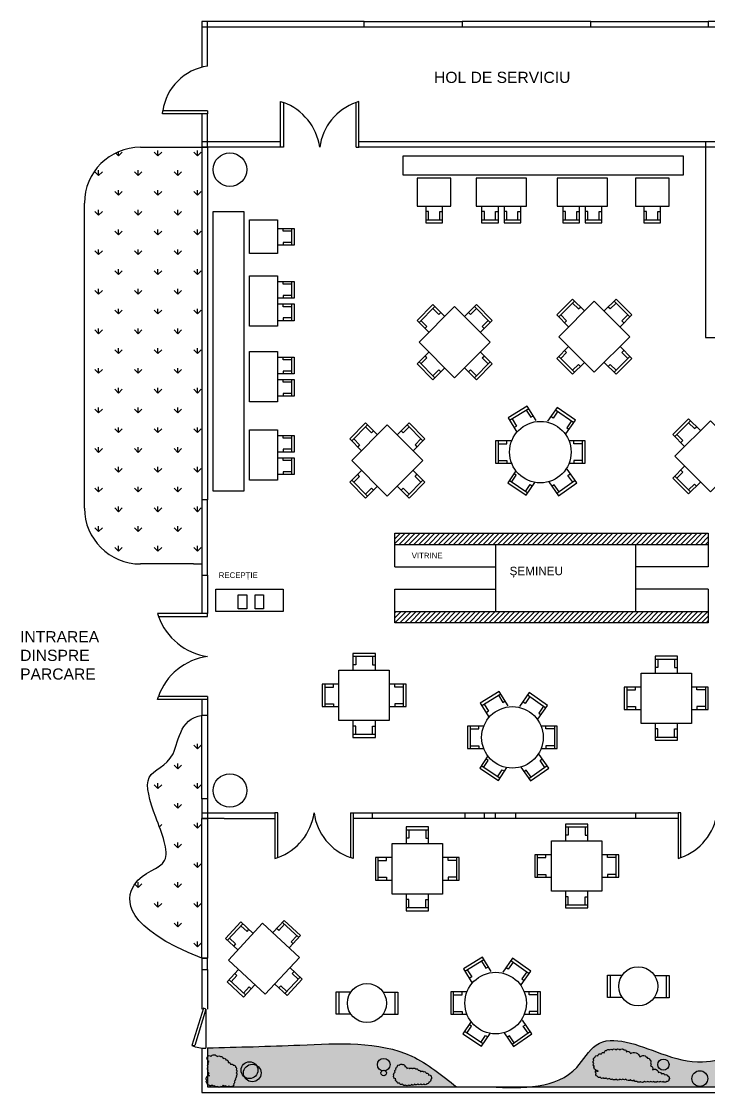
# Model space of a CAD drawing. Header units: millimetres. Extents: x 89 to 413, y 78 to 276.
# Drawn here: x 88.7 to 211.8, y 80 to 271.5 of the extents above; entities that cross this region are included whole.
import ezdxf

# ---------------------------------------------------------------- set-up
doc = ezdxf.new("R2010")
doc.units = ezdxf.units.MM
doc.header["$MEASUREMENT"] = 0
doc.layers.add('contur', color=50, linetype='Continuous', lineweight=30)
for name, color, linetype in [('conturterasa', 31, 'Continuous'), ('geamuri', 160, 'Continuous'), ('iarba', 104, 'Continuous'), ('iesiriterasa', 25, 'Continuous'), ('mese2', 92, 'Continuous'), ('mese4sau6', 3, 'Continuous'), ('mobila', 10, 'Continuous'), ('mobila1', 75, 'Continuous'), ('usi', 22, 'Continuous')]:
    doc.layers.add(name, color=color, linetype=linetype)
doc.styles.get("Standard").update_dxf_attribs({"font": 'arial.ttf'})

# ---------------------------------------------------------------- blocks, each defined once
blk = doc.blocks.new('usadubla')
at = {"layer": 'usi'}
for p, q in [((-7, 0), (-7, 8.17)), ((-7, 8.17), (-6.5, 8)), ((7, 8.16), (6.5, 8)), ((7, 0), (7, 8.16)), ((-6.5, 0), (-7, 0)), ((6.5, 0), (7, 0))]:
    blk.add_line(p, q, dxfattribs=at)
for points in [[(-6.5, 8), (-6.5, 0)], [(6.5, 0), (6.5, 8)]]:
    blk.add_lwpolyline(points, dxfattribs=at)
for centre, radius, start, end in [((-9.91, -1.41), 10.01, 8.1164, 70.0713), ((9.77, -1.3), 9.86, 109.3829, 172.4293)]:
    blk.add_arc(centre, radius, start, end, dxfattribs=at)
blk = doc.blocks.new('*U4')
at = {"layer": 'usi'}
for p, q in [((-6.5, 0), (-7, 0)), ((-7, 0), (-7, -8.17)), ((6.5, 0), (7, 0)), ((7, 0), (7, -8.16)), ((-7, -8.17), (-6.5, -8)), ((7, -8.16), (6.5, -8))]:
    blk.add_line(p, q, dxfattribs=at)
for points in [[(-6.5, -8), (-6.5, 0)], [(6.5, 0), (6.5, -8)]]:
    blk.add_lwpolyline(points, dxfattribs=at)
for centre, radius, start, end in [((-9.91, 1.41), 10.01, 289.9287, 351.8836), ((9.77, 1.3), 9.86, 187.5707, 250.6171)]:
    blk.add_arc(centre, radius, start, end, dxfattribs=at)
blk = doc.blocks.new('*U6')
at = {"layer": 'usi'}
for p, q in [((-15.17, 8.17), (-23.33, 8.17)), ((-23.33, 8.17), (-23.17, 7.67)), ((-15.17, 7.67), (-15.17, 8.17)), ((-23.33, -5.83), (-23.17, -5.33)), ((-15.17, -5.83), (-23.33, -5.83)), ((-15.17, -5.33), (-15.17, -5.83))]:
    blk.add_line(p, q, dxfattribs=at)
for points in [[(-23.17, 7.67), (-15.17, 7.67)], [(-15.17, -5.33), (-23.17, -5.33)]]:
    blk.add_lwpolyline(points, dxfattribs=at)
for centre, radius, start, end in [((-13.75, 11.08), 10.01, 199.9287, 261.8836), ((-13.87, -8.6), 9.86, 97.5707, 160.6171)]:
    blk.add_arc(centre, radius, start, end, dxfattribs=at)
blk = doc.blocks.new('*U29')
at = {"layer": 'iesiriterasa'}
for p, q in [((3.26, -6.47), (1.21, -13.1)), ((3.72, -6.61), (1.71, -13.11)), ((3.72, -6.61), (3.26, -6.47)), ((3.72, -6.61), (3.71, -13.61)), ((1.21, -13.1), (1.71, -13.11))]:
    blk.add_line(p, q, dxfattribs=at)
blk.add_arc((3.72, -6.61), 7, 248.8906, 269.9282, dxfattribs=at)
blk = doc.blocks.new('*U35')
at = {"layer": 'mese2'}
for p, q in [((1.5, -11), (1, -11)), ((1.5, -12.5), (1.5, -11)), ((3.5, -12.5), (3.5, -11)), ((3.5, -11), (4, -11)), ((5.5, -11), (5, -11)), ((5.5, -12.5), (5.5, -11)), ((7.5, -12.5), (7.5, -11)), ((7.5, -11), (8, -11)), ((1, -12.5), (4, -12.5)), ((5, -12.5), (8, -12.5))]:
    blk.add_line(p, q, dxfattribs=at)
blk.add_lwpolyline([(0, -10), (9, -10), (9, -5), (0, -5)], close=True, dxfattribs=at)
for points in [[(1, -10), (1, -13), (4, -13), (4, -10)], [(5, -10), (5, -13), (8, -13), (8, -10)]]:
    blk.add_lwpolyline(points, dxfattribs=at)
blk = doc.blocks.new('*U36')
at = {"layer": 'mese2'}
for p, q in [((1, -1.5), (1, -1)), ((2.5, -1.5), (1, -1.5)), ((2.5, -1), (2.5, -4)), ((2.5, -3.5), (1, -3.5)), ((1, -3.5), (1, -4)), ((1, -5.5), (1, -5)), ((2.5, -5.5), (1, -5.5)), ((2.5, -5), (2.5, -8)), ((2.5, -7.5), (1, -7.5)), ((1, -7.5), (1, -8))]:
    blk.add_line(p, q, dxfattribs=at)
blk.add_lwpolyline([(0, 0), (0, -9), (-5, -9), (-5, 0)], close=True, dxfattribs=at)
for points in [[(0, -1), (3, -1), (3, -4), (0, -4)], [(0, -5), (3, -5), (3, -8), (0, -8)]]:
    blk.add_lwpolyline(points, dxfattribs=at)
blk = doc.blocks.new('*U40')
at = {"layer": 'mese2'}
for p, q in [((0.5, -14), (0, -14)), ((0.5, -15.5), (0.5, -14)), ((2.5, -15.5), (2.5, -14)), ((2.5, -14), (3, -14)), ((0, -15.5), (3, -15.5))]:
    blk.add_line(p, q, dxfattribs=at)
blk.add_lwpolyline([(-1.5, -8), (-1.5, -13), (4.5, -13), (4.5, -8)], close=True, dxfattribs=at)
blk.add_lwpolyline([(0, -13), (0, -16), (3, -16), (3, -13)], dxfattribs=at)
blk = doc.blocks.new('*U41')
at = {"layer": 'mese2'}
for p, q in [((-0.5, -5), (-0.5, -4.5)), ((1, -5), (-0.5, -5)), ((1, -4.5), (1, -7.5)), ((1, -7), (-0.5, -7)), ((-0.5, -7), (-0.5, -7.5))]:
    blk.add_line(p, q, dxfattribs=at)
blk.add_lwpolyline([(-6.5, -3), (-1.5, -3), (-1.5, -9), (-6.5, -9)], close=True, dxfattribs=at)
blk.add_lwpolyline([(-1.5, -4.5), (1.5, -4.5), (1.5, -7.5), (-1.5, -7.5)], dxfattribs=at)
blk = doc.blocks.new('*U44')
at = {"layer": 'mese4sau6'}
for p, q in [((-6.36, -2.83), (-3.54, 0)), ((-3.89, -0.35), (-2.83, -1.41)), ((-2.83, -1.41), (-2.47, -1.06)), ((2.83, -1.41), (2.47, -1.06)), ((3.89, -0.35), (2.83, -1.41)), ((3.54, 0), (6.36, -2.83)), ((-6.01, -2.47), (-4.95, -3.54)), ((-4.95, -3.54), (-5.3, -3.89)), ((6.01, -2.47), (4.95, -3.54)), ((4.95, -3.54), (5.3, -3.89)), ((-6.01, -10.25), (-4.95, -9.19)), ((-4.95, -9.19), (-5.3, -8.84)), ((4.95, -9.19), (5.3, -8.84)), ((6.01, -10.25), (4.95, -9.19)), ((-3.54, -12.73), (-6.36, -9.9)), ((-3.89, -12.37), (-2.83, -11.31)), ((-2.83, -11.31), (-2.47, -11.67)), ((2.83, -11.31), (2.47, -11.67)), ((3.89, -12.37), (2.83, -11.31)), ((6.36, -9.9), (3.54, -12.73))]:
    blk.add_line(p, q, dxfattribs=at)
for points in [[(-1.77, -1.77), (-3.89, 0.35), (-6.72, -2.47), (-4.6, -4.6)], [(4.6, -4.6), (6.72, -2.47), (3.89, 0.35), (1.77, -1.77)], [(-4.6, -8.13), (-6.72, -10.25), (-3.89, -13.08), (-1.77, -10.96)], [(1.77, -10.96), (3.89, -13.08), (6.72, -10.25), (4.6, -8.13)]]:
    blk.add_lwpolyline(points, dxfattribs=at)
blk.add_lwpolyline([(0, 0), (6.36, -6.36), (0, -12.73), (-6.36, -6.36)], close=True, dxfattribs=at)
blk = doc.blocks.new('mese4sau6')
at = {"layer": 'mese4sau6'}
for p, q in [((2.5, 2.5), (6.5, 2.5)), ((3, 2.5), (3, 1)), ((6, 2.5), (6, 1)), ((3, 1), (2.5, 1)), ((6, 1), (6.5, 1)), ((-2.5, -6.5), (-2.5, -2.5)), ((-2.5, -3), (-1, -3)), ((-1, -3), (-1, -2.5)), ((10, -3), (10, -2.5)), ((11.5, -3), (10, -3)), ((11.5, -2.5), (11.5, -6.5)), ((-2.5, -6), (-1, -6)), ((-1, -6), (-1, -6.5)), ((11.5, -6), (10, -6)), ((10, -6), (10, -6.5)), ((3, -10), (2.5, -10)), ((3, -11.5), (3, -10)), ((6, -11.5), (6, -10)), ((6, -10), (6.5, -10)), ((6.5, -11.5), (2.5, -11.5))]:
    blk.add_line(p, q, dxfattribs=at)
for points in [[(6.5, 0), (6.5, 3), (2.5, 3), (2.5, 0)], [(0, -2.5), (-3, -2.5), (-3, -6.5), (0, -6.5)], [(9, -6.5), (12, -6.5), (12, -2.5), (9, -2.5)], [(2.5, -9), (2.5, -12), (6.5, -12), (6.5, -9)]]:
    blk.add_lwpolyline(points, dxfattribs=at)
blk.add_lwpolyline([(0, 0), (9, 0), (9, -9), (0, -9)], close=True, dxfattribs=at)
blk = doc.blocks.new('masa6')
at = {"layer": 'mese4sau6'}
for p, q in [((-5.49, 5.69), (-2.09, 7.79)), ((-5.07, 5.95), (-4.28, 4.67)), ((-2.51, 7.52), (-1.73, 6.25)), ((-1.73, 6.25), (-1.3, 6.51)), ((2.26, 6.08), (1.85, 6.36)), ((3.12, 7.3), (2.26, 6.08)), ((2.71, 7.59), (5.98, 5.29)), ((-4.28, 4.67), (-4.7, 4.41)), ((5.57, 5.58), (4.71, 4.35)), ((4.71, 4.35), (5.12, 4.06)), ((-7.5, -2), (-7.5, 2)), ((-6, 1.5), (-6, 2)), ((6, 1.5), (6, 2)), ((7.5, 2), (7.5, -2)), ((-7.5, 1.5), (-6, 1.5)), ((7.5, 1.5), (6, 1.5)), ((-7.5, -1.5), (-6, -1.5)), ((-6, -1.5), (-6, -2)), ((7.5, -1.5), (6, -1.5)), ((6, -1.5), (6, -2)), ((-2.23, -7.31), (-5.56, -5.09)), ((-5.14, -5.37), (-4.31, -4.12)), ((-4.31, -4.12), (-4.73, -3.84)), ((6.21, -5.09), (2.93, -7.38)), ((4.94, -4.15), (5.35, -3.86)), ((5.8, -5.38), (4.94, -4.15)), ((-2.65, -7.03), (-1.81, -5.78)), ((-1.81, -5.78), (-1.4, -6.06)), ((2.49, -5.87), (2.08, -6.15)), ((3.34, -7.09), (2.49, -5.87))]:
    blk.add_line(p, q, dxfattribs=at)
for points in [[(-0.78, 5.66), (-2.35, 8.21), (-5.75, 6.11), (-4.18, 3.56)], [(4.55, 3.24), (6.27, 5.7), (3, 8), (1.27, 5.55)], [(-5.12, 2), (-8, 2), (-8, -2), (-5.12, -2)], [(5.12, -2), (8, -2), (8, 2), (5.12, 2)], [(-4.38, -3.32), (-5.84, -5.5), (-2.51, -7.72), (-0.97, -5.41)], [(1.5, -5.33), (3.22, -7.79), (6.5, -5.5), (4.78, -3.04)]]:
    blk.add_lwpolyline(points, dxfattribs=at)
blk.add_circle((0, 0), 5.5, dxfattribs=at)
blk = doc.blocks.new('mese2pers')
at = {"layer": 'mese4sau6'}
for p, q in [((-5, 2), (-5, -2)), ((5, 1.94), (5, -2.06))]:
    blk.add_line(p, q, dxfattribs=at)
for points in [[(-3, -1.8), (-3, -2), (-5.5, -2), (-5.5, 2), (-3, 2), (-3, 1.8)], [(2.91, 1.94), (5.5, 1.94), (5.5, -2.06), (2.91, -2.06), (2.91, -1.94)]]:
    blk.add_lwpolyline(points, dxfattribs=at)
blk.add_circle((0, 0), 3.5, dxfattribs=at)
blk = doc.blocks.new('*U54')
at = {"layer": 'usi'}
for p, q in [((-8.06, 0), (-8, 0.5)), ((0, 0), (-8.06, 0)), ((0, 0.5), (-8, 0.5)), ((0, 0.5), (0, 0))]:
    blk.add_line(p, q, dxfattribs=at)
blk.add_arc((1.32, -0.82), 9.41, 98.0475, 171.9525, dxfattribs=at)

msp = doc.modelspace()

# ---------------------------------------------------------------- hatches: boundary and pattern name
at = {"layer": 'iarba'}
h = msp.add_hatch(dxfattribs=at)
h.set_pattern_fill('GRASS', color=256, scale=5)
h.paths.add_polyline_path([(121, 249), (110, 249, 0.414214), (100, 239), (100, 184.5, 0.414214), (110, 174.5), (119.5, 174.5), (121, 174.5), (121, 186)])
h = msp.add_hatch(dxfattribs=at)
h.set_pattern_fill('GRASS', color=256, scale=5)
edge = h.paths.add_edge_path()
edge.add_line((121, 132.5), (121, 147.43))
edge.add_spline(control_points=[(121, 147.43), (116.99, 146.87), (116.83, 138.48), (110, 137.5), (112.5, 129.5), (116.5, 120), (107.5, 119.5), (107, 109.5), (121, 104)], knot_values=[0, 0, 0, 0, 0.928351, 1.928351, 2.928351, 3.928351, 4.928351, 5.928351, 5.928351, 5.928351, 5.928351], degree=3, periodic=0)
edge.add_line((121, 104), (121, 129))
edge.add_line((121, 129), (121, 132.5))
h = msp.add_hatch(dxfattribs=at)
h.set_pattern_fill('ANSI36', color=256, scale=5)
h.set_pattern_definition([(45, (111, 70), (0.3314563, 1.2153398), [1.5625, -0.3125, 0, -0.3125])])
edge = h.paths.add_edge_path()
edge.add_spline(control_points=[(166.5, 81), (163.93, 83.08), (156.05, 89.48), (139.46, 88.41), (127.43, 88.13), (122, 88)], knot_values=[0, 0, 0, 0, 9.708244, 29.807995, 46.315569, 46.315569, 46.315569, 46.315569], degree=3, periodic=0)
edge.add_line((122, 88), (122, 81))
edge.add_line((122, 81), (166.5, 81))
edge = h.paths.add_edge_path()
edge.add_spline(control_points=[(239.94, 81), (237.87, 82.3), (233.9, 84.8), (227.19, 83.63), (220.29, 88.37), (211.56, 84.41), (202.05, 87.06), (192.27, 91.45), (187.47, 82.58), (182.71, 81.26), (179.3, 81)], knot_values=[6.198429, 6.198429, 6.198429, 6.198429, 13.306058, 19.82526, 25.210425, 36.753821, 44.402351, 55.999764, 61.314837, 71.006657, 71.006657, 71.006657, 71.006657], degree=3, periodic=0)
edge.add_line((179.3, 81), (239.94, 81))
at = {"layer": 'iesiriterasa'}
h = msp.add_hatch(color=256, dxfattribs=at)
h.dxf.hatch_style = 1
h.paths.add_polyline_path([(130.68, 84.93, 0.550906), (128.42, 83.5, 0.111296), (128.57, 82.82, 0.626277), (131, 84, 0.168383)])
h.paths.add_polyline_path([(130.68, 84.93, 0.711768), (128, 84, 0.229803), (128.57, 82.82, -0.111296), (128.42, 83.5, -0.550906)])
h.paths.add_polyline_path([(131.58, 83.5, 0.289569), (130.68, 84.93, -0.168383), (131, 84, -0.626277), (128.57, 82.82, 0.799701)])
h = msp.add_hatch(color=256, dxfattribs=at)
h.dxf.hatch_style = 1
h.paths.add_polyline_path([(154.62, 85, 1), (152.38, 85, 0.342804), (153.22, 83.92, -0.301511), (153.78, 83.92, 0.342804)], flags=17)
h.paths.add_polyline_path([(152.38, 85, -1), (154.62, 85, -0.342804), (153.78, 83.92, -0.251381), (154, 83.5, -1.671585), (153.22, 83.92, -0.342804)])
h = msp.add_hatch(color=256, dxfattribs=at)
h.dxf.hatch_style = 1
h.paths.add_polyline_path([(204.5, 85, 1), (202.5, 85, 1)])
h.paths.add_polyline_path([(208.59, 82.5, 1), (211.41, 82.5, 1)])
at = {"layer": 'mese2'}
h = msp.add_hatch(color=256, dxfattribs=at)
h.dxf.hatch_style = 1
h.paths.add_polyline_path([(127.12, 84.07, 0.520567), (127, 84.56, 0.520567), (126.59, 84.89, 0.520567), (126.1, 85.05, 0.520567), (125.7, 85.37, 0.520567), (125.29, 85.86, 0.520567), (124.8, 86.11, 0.520567), (124.31, 86.43, 0.520567), (123.74, 86.43, 0.520567), (122.6, 86.47, 0.520567), (122.03, 86.47, 0.024227), (122, 86.43), (122, 85.79, 0.15882), (122.28, 85.58, 0.520567), (122.2, 85.05, 0.520567), (122.11, 84.52, 0.145597), (122, 84.38), (122, 84.14, 0.145597), (122.11, 83.99, 0.520567), (122.28, 83.5, 0.520567), (122.36, 82.98, 0.303201), (122, 82.97), (122, 81.44, 0.256442), (122.28, 81.31, 0.520567), (122.81, 81.39, 0.520567), (123.29, 81.23, 0.276659), (123.56, 81), (123.68, 81, 0.121422), (123.82, 81.07, 0.07019), (123.89, 81), (124.29, 81, 0.07019), (124.35, 81.07, 0.520567), (124.8, 81.31, 0.520567), (125.29, 81.19, 0.520567), (125.82, 81.19, 0.520567), (126.35, 81.11, 0.520567), (126.67, 81.51, 0.520567), (126.75, 82.04, 0.520567), (126.92, 82.53, 0.520567), (127.12, 83.02, 0.520567), (127.12, 83.55, 0.520567)])
h.paths.add_polyline_path([(160.61, 83.71, 0.520567), (160.08, 83.71, 0.520567), (159.63, 83.99, 0.520567), (159.19, 84.24, 0.520567), (158.66, 84.24, 0.520567), (158.13, 84.24, 0.520567), (157.6, 84.28, 0.520567), (157.27, 84.68, 0.520567), (156.87, 85.01, 0.520567), (156.34, 84.93, 0.520567), (155.93, 84.6, 0.520567), (155.73, 84.11, 0.520567), (155.52, 83.63, 0.520567), (155.32, 83.1, 0.520567), (155.65, 82.45, 0.520567), (155.85, 81.96, 0.520567), (156.3, 81.68, 0.520567), (156.83, 81.51, 0.520567), (157.4, 81.35, 0.520567), (157.92, 81.35, 0.520567), (158.49, 81.43, 0.520567), (159.02, 81.51, 0.520567), (159.59, 81.55, 0.520567), (160.12, 81.55, 0.520567), (160.65, 81.55, 0.520567), (161.18, 81.55, 0.520567), (161.59, 81.88, 0.520567), (161.91, 82.37, 0.520567), (161.95, 82.89, 0.520567), (161.51, 83.14, 0.520567), (161.1, 83.46, 0.520567)])
h = msp.add_hatch(color=256, dxfattribs=at)
h.dxf.hatch_style = 1
h.paths.add_polyline_path([(201.16, 85.34, 0.520567), (201.05, 85.86, 0.520567), (200.64, 86.17, 0.520567), (199.28, 86.38, 0.520567), (197.61, 87, 0.520567), (196.89, 87.31, 0.520567), (196.47, 87.63, 0.520567), (195.74, 87.63, 0.520567), (195.01, 87.63, 0.520567), (194.38, 87.63, 0.520567), (193.86, 87.63, 0.520567), (193.34, 87.52, 0.520567), (192.93, 87.11, 0.520567), (192.4, 86.9, 0.520567), (191.78, 86.59, 0.520567), (191.26, 86.27, 0.520567), (191.05, 85.75, 0.520567), (191.05, 85.23, 0.520567), (191.15, 84.71, 0.520567), (191.36, 84.09, 0.121899), (191.39, 83.94, -0.645957), (191.78, 83.78, -0.35991), (191.4, 83.92, 0.434981), (191.47, 83.46, 0.520567), (191.67, 82.94, 0.520567), (192.2, 82.73, 0.520567), (192.72, 82.63, 0.520567), (193.24, 82.63, 0.520567), (193.86, 82.53, 0.520567), (194.38, 82.42, 0.520567), (195.01, 82.42, 0.520567), (195.74, 82.42, 0.520567), (196.26, 82.42, 0.520567), (196.78, 82.42, 0.520567), (197.61, 82.32, 0.520567), (198.24, 82.21, 0.520567), (198.76, 82.01, 0.520567), (199.39, 82.01, 0.520567), (200.12, 82.01, 0.520567), (200.74, 82.01, 0.520567), (201.26, 82.01, 0.520567), (201.78, 82.01, 0.520567), (202.41, 82.01, 0.520567), (202.93, 82.01, 0.520567), (203.45, 82.01, 0.520567), (204.08, 82.01, 0.520567), (204.49, 82.32, 0.520567), (204.28, 82.94, 0.520567), (203.76, 83.15, 0.520567), (203.14, 83.36, 0.520567), (202.62, 83.57, 0.520567), (201.57, 84.09, 0.520567), (201.16, 84.82, 0.520567)])
at = {"layer": 'mobila1'}
h = msp.add_hatch(dxfattribs=at)
h.set_pattern_fill('ANSI31', color=256, scale=5)
h.set_pattern_definition([(45, (111, 70), (-0.4419417, 0.4419417), [])])
h.paths.add_polyline_path([(211.5, 180), (155.5, 180), (155.5, 178), (211.5, 178)])
h.paths.add_polyline_path([(211.5, 166), (155.5, 166), (155.5, 164), (211.5, 164)])

# ---------------------------------------------------------------- linework, layer by layer
at = {"layer": 'contur'}
for p, q in [((121, 271.5), (121, 270.5)), ((121, 271.5), (121, 263.3)), ((150, 271.5), (121, 271.5)), ((150, 270.5), (121, 270.5)), ((122, 263.5), (122, 271.5)), ((190.5, 271.5), (167.5, 271.5)), ((190.5, 270.5), (167.5, 270.5)), ((234.5, 271.5), (211.5, 271.5)), ((234.5, 270.5), (211.5, 270.5)), ((121, 255), (121, 249)), ((122, 249), (122, 254.96)), ((121, 250), (121, 186)), ((134.97, 250), (121, 250)), ((122, 249), (121, 249)), ((122, 249), (122, 186)), ((135.06, 249), (122, 249)), ((134.97, 250), (135.06, 250)), ((233.59, 250), (149.06, 250)), ((233.59, 249), (149.06, 249)), ((211, 250), (211, 215)), ((211, 215), (225.69, 215)), ((121, 172.5), (121, 165.67)), ((122, 172.5), (122, 165.67)), ((121, 150.27), (121, 147.5)), ((122, 150.27), (122, 147.5)), ((121, 132.5), (121, 129)), ((122, 132.5), (122, 129)), ((121, 130), (134.05, 130)), ((125, 129), (121, 129)), ((125, 129), (134.05, 129)), ((148.05, 130), (151.5, 130)), ((151.5, 129), (148.05, 129)), ((168, 130), (177.09, 130)), ((177.09, 129), (168, 129)), ((171.5, 129), (171.5, 130)), ((173.5, 129), (173.5, 130)), ((198.5, 130), (206.12, 130)), ((206.12, 129), (198.5, 129)), ((121, 104), (121, 102)), ((121, 104), (122, 104)), ((122, 102), (122, 104)), ((121, 102), (121.5, 102)), ((121.5, 102), (122, 102))]:
    msp.add_line(p, q, dxfattribs=at)
at = {"layer": 'conturterasa'}
for p, q in [((121, 102), (121, 94.9)), ((122, 102), (122, 94.92)), ((121, 87.97), (121, 80)), ((122, 88), (122, 81)), ((122, 81), (239.94, 81)), ((121, 80), (240.07, 80))]:
    msp.add_line(p, q, dxfattribs=at)
at = {"layer": 'geamuri'}
for points in [[(150, 271.5), (167.5, 271.5), (167.5, 270.5), (150, 270.5)], [(190.5, 271.5), (211.5, 271.5), (211.5, 270.5), (190.5, 270.5)], [(121, 172.5), (122, 172.5), (122, 186), (121, 186)], [(121, 147.5), (122, 147.5), (122, 132.5), (121, 132.5)], [(121, 129), (122, 129), (122, 104), (121, 104)], [(151.5, 130), (168, 130), (168, 129), (151.5, 129)], [(177.09, 130), (198.5, 130), (198.5, 129), (177.09, 129)]]:
    msp.add_lwpolyline(points, close=True, dxfattribs=at)
at = {"layer": 'iarba'}
for p, q in [((110, 249), (122, 249)), ((100, 184.5), (100, 239)), ((119.5, 174.5), (110, 174.5)), ((119.5, 174.5), (121, 174.5))]:
    msp.add_line(p, q, dxfattribs=at)
for centre, start, end in [((110, 239), 90, 180), ((110, 184.5), 180, 270)]:
    msp.add_arc(centre, 10, start, end, dxfattribs=at)
msp.add_open_spline([(121, 104), (107, 109.5), (107.5, 119.5), (116.5, 120), (112.5, 129.5), (110, 137.5), (117, 138.5), (117, 147.5), (122, 147.5)], degree=3, dxfattribs=at)
for points in [[(172.5, 81), (188, 84.5), (191.5, 88.5), (203, 87), (210.5, 85.5), (222, 86.5), (227, 84.5), (233.5, 84), (239.94, 81)], [(122, 88), (138.5, 88.5), (158.5, 86.5), (166.5, 81)]]:
    msp.add_spline(points, degree=3, dxfattribs=at)
at = {"layer": 'iesiriterasa'}
for centre, radius in [((129.5, 84), 1.5), ((130, 83.5), 1.58), ((153.5, 85), 1.12), ((203.5, 85), 1), ((153.5, 83.5), 0.5), ((210, 82.5), 1.41)]:
    msp.add_circle(centre, radius, dxfattribs=at)
at = {"layer": 'mese2'}
for points in [[(157, 247.5), (207, 247.5), (207, 244), (157, 244)], [(123, 237.5), (128.5, 237.5), (128.5, 187.5), (123, 187.5)]]:
    msp.add_lwpolyline(points, close=True, dxfattribs=at)
for points in [[(122.03, 86.47, -0.520567), (122.6, 86.47, -0.520567), (122.6, 86.47, -0.520567), (123.74, 86.43, -0.520567), (123.74, 86.43, -0.520567), (124.31, 86.43, -0.520567), (124.31, 86.43, -0.520567), (124.8, 86.11, -0.520567), (124.8, 86.11, -0.520567), (125.29, 85.86, -0.520567), (125.29, 85.86, -0.520567), (125.7, 85.37, -0.520567), (125.7, 85.37, -0.520567), (126.1, 85.05, -0.520567), (126.1, 85.05, -0.520567), (126.59, 84.89, -0.520567), (126.59, 84.89, -0.520567), (127, 84.56, -0.520567), (127, 84.56, -0.520567), (127.12, 84.07, -0.520567), (127.12, 84.07, -0.520567), (127.12, 83.55, -0.520567), (127.12, 83.55, -0.520567), (127.12, 83.02, -0.520567), (127.12, 83.02, -0.520567), (126.92, 82.53, -0.520567), (126.92, 82.53, -0.520567), (126.75, 82.04, -0.520567), (126.75, 82.04, -0.520567), (126.67, 81.51, -0.520567), (126.67, 81.51, -0.520567), (126.35, 81.11, -0.520567), (126.35, 81.11, -0.520567), (125.82, 81.19, -0.520567), (125.82, 81.19, -0.520567), (125.29, 81.19, -0.520567), (125.29, 81.19, -0.520567), (124.8, 81.31, -0.520567), (124.8, 81.31, -0.520567), (124.35, 81.07, -0.520567), (124.35, 81.07, -0.520567), (123.82, 81.07, -0.520567), (123.82, 81.07, -0.520567), (123.29, 81.23, -0.520567), (123.29, 81.23, -0.520567), (122.81, 81.39, -0.520567), (122.81, 81.39, -0.520567), (122.28, 81.31, -0.520567), (122.28, 81.31, -0.520567), (121.95, 81.72, -0.520567), (121.95, 81.72, -0.520567), (121.87, 82.24, -0.520567), (121.87, 82.24, -0.520567), (121.87, 82.77, -0.520567), (121.87, 82.77, -0.520567), (122.36, 82.98, -0.520567), (122.36, 82.98, -0.520567), (122.28, 83.5, -0.520567), (122.28, 83.5, -0.520567), (122.11, 83.99, -0.520567), (122.11, 83.99, -0.520567), (122.11, 84.52, -0.520567), (122.11, 84.52, -0.520567), (122.2, 85.05, -0.520567), (122.2, 85.05, -0.520567), (122.28, 85.58, -0.520567), (122.28, 85.58, -0.520567)], [(191.78, 83.78, -0.520567), (191.36, 84.09, -0.520567), (191.36, 84.09, -0.520567), (191.15, 84.71, -0.520567), (191.15, 84.71, -0.520567), (191.05, 85.23, -0.520567), (191.05, 85.23, -0.520567), (191.05, 85.75, -0.520567), (191.05, 85.75, -0.520567), (191.26, 86.27, -0.520567), (191.26, 86.27, -0.520567), (191.78, 86.59, -0.520567), (191.78, 86.59, -0.520567), (192.4, 86.9, -0.520567), (192.4, 86.9, -0.520567), (192.93, 87.11, -0.520567), (192.93, 87.11, -0.520567), (193.34, 87.52, -0.520567), (193.34, 87.52, -0.520567), (193.86, 87.63, -0.520567), (193.86, 87.63, -0.520567), (194.38, 87.63, -0.520567), (194.38, 87.63, -0.520567), (195.01, 87.63, -0.520567), (195.01, 87.63, -0.520567), (195.74, 87.63, -0.520567), (195.74, 87.63, -0.520567), (196.47, 87.63, -0.520567), (196.47, 87.63, -0.520567), (196.89, 87.31, -0.520567), (196.89, 87.31, -0.520567), (197.61, 87, -0.520567), (197.61, 87, -0.520567), (199.28, 86.38, -0.520567), (199.28, 86.38, -0.520567), (200.64, 86.17, -0.520567), (200.64, 86.17, -0.520567), (201.05, 85.86, -0.520567), (201.05, 85.86, -0.520567), (201.16, 85.34, -0.520567), (201.16, 85.34, -0.520567), (201.16, 84.82, -0.520567), (201.16, 84.82, -0.520567), (201.57, 84.09, -0.520567), (201.57, 84.09, -0.520567), (202.62, 83.57, -0.520567), (202.62, 83.57, -0.520567), (203.14, 83.36, -0.520567), (203.14, 83.36, -0.520567), (203.76, 83.15, -0.520567), (203.76, 83.15, -0.520567), (204.28, 82.94, -0.520567), (204.28, 82.94, -0.520567), (204.49, 82.32, -0.520567), (204.49, 82.32, -0.520567), (204.08, 82.01, -0.520567), (204.08, 82.01, -0.520567), (203.45, 82.01, -0.520567), (203.45, 82.01, -0.520567), (202.93, 82.01, -0.520567), (202.93, 82.01, -0.520567), (202.41, 82.01, -0.520567), (202.41, 82.01, -0.520567), (201.78, 82.01, -0.520567), (201.78, 82.01, -0.520567), (201.26, 82.01, -0.520567), (201.26, 82.01, -0.520567), (200.74, 82.01, -0.520567), (200.74, 82.01, -0.520567), (200.12, 82.01, -0.520567), (200.12, 82.01, -0.520567), (199.39, 82.01, -0.520567), (199.39, 82.01, -0.520567), (198.76, 82.01, -0.520567), (198.76, 82.01, -0.520567), (198.24, 82.21, -0.520567), (198.24, 82.21, -0.520567), (197.61, 82.32, -0.520567), (197.61, 82.32, -0.520567), (196.78, 82.42, -0.520567), (196.78, 82.42, -0.520567), (196.26, 82.42, -0.520567), (196.26, 82.42, -0.520567), (195.74, 82.42, -0.520567), (195.74, 82.42, -0.520567), (195.01, 82.42, -0.520567), (195.01, 82.42, -0.520567), (194.38, 82.42, -0.520567), (194.38, 82.42, -0.520567), (193.86, 82.53, -0.520567), (193.86, 82.53, -0.520567), (193.24, 82.63, -0.520567), (193.24, 82.63, -0.520567), (192.72, 82.63, -0.520567), (192.72, 82.63, -0.520567), (192.2, 82.73, -0.520567), (192.2, 82.73, -0.520567), (191.67, 82.94, -0.520567), (191.67, 82.94, -0.520567), (191.47, 83.46, -0.520567), (191.47, 83.46, -0.520567), (191.47, 83.98, -0.520567), (191.47, 83.98, -0.520567)], [(155.32, 83.1, -0.520567), (155.52, 83.63, -0.520567), (155.52, 83.63, -0.520567), (155.73, 84.11, -0.520567), (155.73, 84.11, -0.520567), (155.93, 84.6, -0.520567), (155.93, 84.6, -0.520567), (156.34, 84.93, -0.520567), (156.34, 84.93, -0.520567), (156.87, 85.01, -0.520567), (156.87, 85.01, -0.520567), (157.27, 84.68, -0.520567), (157.27, 84.68, -0.520567), (157.6, 84.28, -0.520567), (157.6, 84.28, -0.520567), (158.13, 84.24, -0.520567), (158.13, 84.24, -0.520567), (158.66, 84.24, -0.520567), (158.66, 84.24, -0.520567), (159.19, 84.24, -0.520567), (159.19, 84.24, -0.520567), (159.63, 83.99, -0.520567), (159.63, 83.99, -0.520567), (160.08, 83.71, -0.520567), (160.08, 83.71, -0.520567), (160.61, 83.71, -0.520567), (160.61, 83.71, -0.520567), (161.1, 83.46, -0.520567), (161.1, 83.46, -0.520567), (161.51, 83.14, -0.520567), (161.51, 83.14, -0.520567), (161.95, 82.89, -0.520567), (161.95, 82.89, -0.520567), (161.91, 82.37, -0.520567), (161.91, 82.37, -0.520567), (161.59, 81.88, -0.520567), (161.59, 81.88, -0.520567), (161.18, 81.55, -0.520567), (161.18, 81.55, -0.520567), (160.65, 81.55, -0.520567), (160.65, 81.55, -0.520567), (160.12, 81.55, -0.520567), (160.12, 81.55, -0.520567), (159.59, 81.55, -0.520567), (159.59, 81.55, -0.520567), (159.02, 81.51, -0.520567), (159.02, 81.51, -0.520567), (158.49, 81.43, -0.520567), (158.49, 81.43, -0.520567), (157.92, 81.35, -0.520567), (157.92, 81.35, -0.520567), (157.4, 81.35, -0.520567), (157.4, 81.35, -0.520567), (156.83, 81.51, -0.520567), (156.83, 81.51, -0.520567), (156.3, 81.68, -0.520567), (156.3, 81.68, -0.520567), (155.85, 81.96, -0.520567), (155.85, 81.96, -0.520567), (155.65, 82.45, -0.520567), (155.65, 82.45, -0.520567)]]:
    msp.add_lwpolyline(points, format="xyb", close=True, dxfattribs=at)
at = {"layer": 'mobila'}
for points in [[(123.5, 170), (135.5, 170), (135.5, 166), (123.5, 166)], [(127.5, 169), (129, 169), (129, 166.5), (127.5, 166.5)], [(130.5, 169), (132, 169), (132, 166.5), (130.5, 166.5)]]:
    msp.add_lwpolyline(points, close=True, dxfattribs=at)
for centre in [(126, 245), (126, 134)]:
    msp.add_circle(centre, 3, dxfattribs=at)
at = {"layer": 'mobila1'}
for p, q in [((155.5, 178), (211.5, 178)), ((173.5, 178), (173.5, 166)), ((198.5, 178), (198.5, 166)), ((155.5, 174), (173.5, 174)), ((211.5, 174), (198.5, 174)), ((155.5, 170), (173.5, 170)), ((211.5, 170), (198.5, 170)), ((155.5, 166), (211.5, 166))]:
    msp.add_line(p, q, dxfattribs=at)
for points in [[(155.5, 174), (155.5, 180), (211.5, 180), (211.5, 174)], [(211.5, 170), (211.5, 164), (155.5, 164), (155.5, 170)]]:
    msp.add_lwpolyline(points, dxfattribs=at)

# ---------------------------------------------------------------- block references
at = {"layer": 'contur', "xscale": 1.1, "yscale": 1.1, "zscale": 1.1}
msp.add_blockref('*U6', (138.7, 156.68), dxfattribs=at)
at = {"layer": 'iesiriterasa'}
msp.add_blockref('*U29', (118, 101.54), dxfattribs=at)
at = {"layer": 'mese2'}
for name, p in [('*U40', (161, 251.5)), ('*U35', (170, 248.5)), ('*U35', (184.5, 248.5)), ('*U40', (200, 251.5)), ('*U41', (136, 239)), ('*U36', (134.5, 226)), ('*U36', (134.5, 212.5)), ('*U36', (134.5, 198.5)), ('mese2pers', (199, 99)), ('mese2pers', (150.5, 96))]:
    msp.add_blockref(name, p, dxfattribs=at)
at = {"layer": 'mese4sau6'}
for name, p in [('*U44', (166.17, 220.52)), ('*U44', (191.14, 221.5)), ('masa6', (181.5, 194.5)), ('*U44', (154.14, 199.36)), ('*U44', (211.89, 200.11)), ('mese4sau6', (145.5, 155.5)), ('mese4sau6', (199.5, 155)), ('masa6', (176.5, 143.5)), ('mese4sau6', (155, 124.5)), ('mese4sau6', (183.5, 125)), ('masa6', (173.5, 96))]:
    msp.add_blockref(name, p, dxfattribs=at)
at = {"layer": 'mese4sau6', "rotation": 47.12109639666146}
msp.add_blockref('mese4sau6', (125.72, 103.7), dxfattribs=at)
at = {"layer": 'usi'}
for name, p in [('*U54', (122, 255)), ('usadubla', (142.06, 249)), ('*U4', (141.05, 130)), ('*U4', (213.12, 130))]:
    msp.add_blockref(name, p, dxfattribs=at)

# ---------------------------------------------------------------- texts
at = {"layer": 'mobila', "attachment_point": 1}
for s, width, insert, char_height in [('{\\C0;HOL DE SERVICIU}', 52, (162.5, 262.5), 2), ('{\\C0;VITRINE}', 13, (158.5, 176.5), 1), ('{\\fArial|b0|i0|c238|p34;\\C0;RECEP\\fArial|b0|i0|c0|p34;Ț\\fArial|b0|i0|c238|p34;IE}', 11, (124, 173), 1), ('{\\C0;Ș\\fArial|b0|i0|c238|p34;EMINEU}', 20.5, (176, 174), 1.5), ('{\\C0;INTRAREA \\PDINSPRE\\PPARCARE}', 38.5, (88.5, 162.5), 2)]:
    msp.add_mtext_dynamic_manual_height_columns(s, width=width, gutter_width=1, heights=[0], dxfattribs=dict(at, insert=insert, char_height=char_height))

doc.saveas('drawing.dxf')
